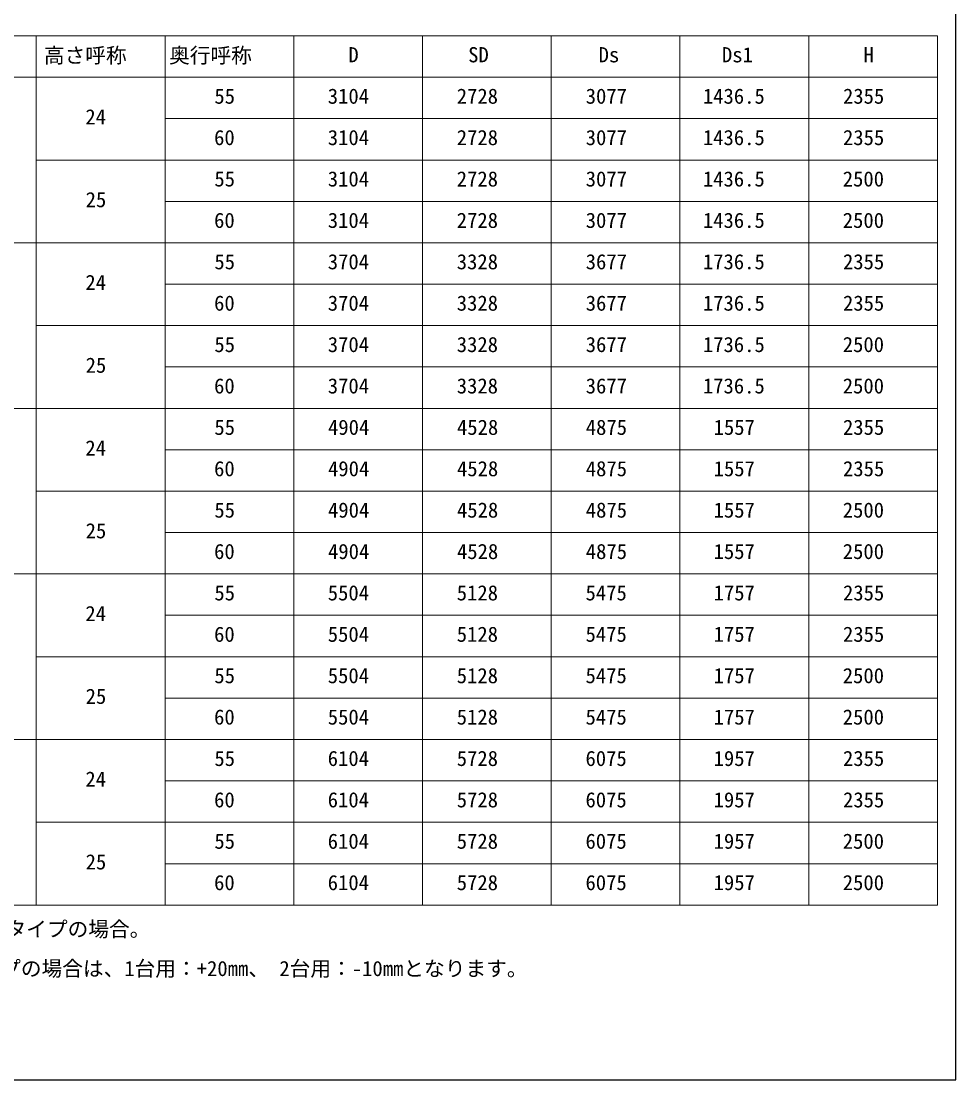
# Model space of a CAD drawing. Units: millimetres, scale not verified. Extents: x -13125 to 13125, y -19494 to 19412.
# Drawn here: x 2960 to 13125, y -19494 to -7984 of the extents above; entities that cross this region are included whole.
import ezdxf
from ezdxf.enums import TextEntityAlignment as Align

# ---------------------------------------------------------------- set-up
doc = ezdxf.new("R2010")
doc.units = ezdxf.units.MM
doc.header["$LTSCALE"] = 70
doc.layers.add('0-1_TABLE1', color=7, linetype='Continuous', lineweight=18)
doc.layers.add('0-2_USER1', color=3, linetype='Continuous')
doc.layers.add('0-8_YKK_ZWAK', color=7, linetype='Continuous')
doc.styles.add('ＭＳ ゴシック', font='')
doc.styles.get('ＭＳ ゴシック').set_extended_font_data('MS Gothic')

msp = doc.modelspace()

# ---------------------------------------------------------------- linework, layer by layer
at = {"layer": '0-1_TABLE1'}
for p, q in [((1725, -8144), (12925, -8144)), ((3125, -8144), (3125, -17594)), ((4525, -8144), (4525, -17594)), ((5925, -8144), (5925, -17594)), ((7325, -8144), (7325, -17594)), ((8725, -8144), (8725, -17594)), ((10125, -8144), (10125, -17594)), ((11525, -8144), (11525, -17594)), ((12925, -8144), (12925, -17594)), ((1725, -8594), (12925, -8594)), ((4525, -9044), (12925, -9044)), ((3125, -9494), (12925, -9494)), ((4525, -9944), (12925, -9944)), ((1725, -10394), (12925, -10394)), ((4525, -10844), (12925, -10844)), ((3125, -11294), (12925, -11294)), ((4525, -11744), (12925, -11744)), ((1725, -12194), (12925, -12194)), ((4525, -12644), (12925, -12644)), ((3125, -13094), (12925, -13094)), ((4525, -13544), (12925, -13544)), ((1725, -13994), (12925, -13994)), ((4525, -14444), (12925, -14444)), ((3125, -14894), (12925, -14894)), ((4525, -15344), (12925, -15344)), ((1725, -15794), (12925, -15794)), ((4525, -16244), (12925, -16244)), ((3125, -16694), (12925, -16694)), ((4525, -17144), (12925, -17144)), ((1725, -17594), (12925, -17594))]:
    msp.add_line(p, q, dxfattribs=at)
at = {"layer": '0-8_YKK_ZWAK'}
msp.add_lwpolyline([(-13125, -19494), (13125, -19494), (13125, 18756)], dxfattribs=at)

# ---------------------------------------------------------------- texts
at = {"layer": '0-1_TABLE1', "style": 'ＭＳ ゴシック'}
for s, p in [('高さ呼称', (3206.89, -8487.89)), ('奥行呼称', (4568.54, -8488.53)), ('D', (6518.25, -8481.5)), ('SD', (7821.09, -8481.5)), ('Ds', (9240.27, -8481.5)), ('Ds1', (10581.46, -8481.5)), ('H', (12120.17, -8481.5)), ('55', (5061.36, -8931.5)), ('3104', (6294.53, -8931.5)), ('2728', (7697.09, -8931.5)), ('3077', (9099.64, -8931.5)), ('1436.5', (10373.72, -8931.5)), ('2355', (11897.73, -8931.5)), ('24', (3658.17, -9156.5)), ('60', (5058.17, -9381.5)), ('3104', (6294.53, -9381.5)), ('2728', (7697.09, -9381.5)), ('3077', (9099.64, -9381.5)), ('1436.5', (10373.72, -9381.5)), ('2355', (11897.73, -9381.5)), ('55', (5061.36, -9831.5)), ('3104', (6294.53, -9831.5)), ('2728', (7697.09, -9831.5)), ('3077', (9099.64, -9831.5)), ('1436.5', (10373.72, -9831.5)), ('2500', (11895.17, -9831.5)), ('25', (3661.36, -10056.5)), ('60', (5058.17, -10281.5)), ('3104', (6294.53, -10281.5)), ('2728', (7697.09, -10281.5)), ('3077', (9099.64, -10281.5)), ('1436.5', (10373.72, -10281.5)), ('2500', (11895.17, -10281.5)), ('55', (5061.36, -10731.5)), ('3704', (6294.53, -10731.5)), ('3328', (7697.09, -10731.5)), ('3677', (9099.64, -10731.5)), ('1736.5', (10373.72, -10731.5)), ('2355', (11897.73, -10731.5)), ('24', (3658.17, -10956.5)), ('60', (5058.17, -11181.5)), ('3704', (6294.53, -11181.5)), ('3328', (7697.09, -11181.5)), ('3677', (9099.64, -11181.5)), ('1736.5', (10373.72, -11181.5)), ('2355', (11897.73, -11181.5)), ('55', (5061.36, -11631.5)), ('3704', (6294.53, -11631.5)), ('3328', (7697.09, -11631.5)), ('3677', (9099.64, -11631.5)), ('1736.5', (10373.72, -11631.5)), ('2500', (11895.17, -11631.5)), ('25', (3661.36, -11856.5)), ('60', (5058.17, -12081.5)), ('3704', (6294.53, -12081.5)), ('3328', (7697.09, -12081.5)), ('3677', (9099.64, -12081.5)), ('1736.5', (10373.72, -12081.5)), ('2500', (11895.17, -12081.5)), ('55', (5061.36, -12531.5)), ('4904', (6297.09, -12531.5)), ('4528', (7699.64, -12531.5)), ('4875', (9100.28, -12531.5)), ('1557', (10490.7, -12531.5)), ('2355', (11897.73, -12531.5)), ('24', (3658.17, -12756.5)), ('60', (5058.17, -12981.5)), ('4904', (6297.09, -12981.5)), ('4528', (7699.64, -12981.5)), ('4875', (9100.28, -12981.5)), ('1557', (10490.7, -12981.5)), ('2355', (11897.73, -12981.5)), ('55', (5061.36, -13431.5)), ('4904', (6297.09, -13431.5)), ('4528', (7699.64, -13431.5)), ('4875', (9100.28, -13431.5)), ('1557', (10490.7, -13431.5)), ('2500', (11895.17, -13431.5)), ('25', (3661.36, -13656.5)), ('60', (5058.17, -13881.5)), ('4904', (6297.09, -13881.5)), ('4528', (7699.64, -13881.5)), ('4875', (9100.28, -13881.5)), ('1557', (10490.7, -13881.5)), ('2500', (11895.17, -13881.5)), ('55', (5061.36, -14331.5)), ('5504', (6294.53, -14331.5)), ('5128', (7697.09, -14331.5)), ('5475', (9097.73, -14331.5)), ('1757', (10490.7, -14331.5)), ('2355', (11897.73, -14331.5)), ('24', (3658.17, -14556.5)), ('60', (5058.17, -14781.5)), ('5504', (6294.53, -14781.5)), ('5128', (7697.09, -14781.5)), ('5475', (9097.73, -14781.5)), ('1757', (10490.7, -14781.5)), ('2355', (11897.73, -14781.5)), ('55', (5061.36, -15231.5)), ('5504', (6294.53, -15231.5)), ('5128', (7697.09, -15231.5)), ('5475', (9097.73, -15231.5)), ('1757', (10490.7, -15231.5)), ('2500', (11895.17, -15231.5)), ('25', (3661.36, -15456.5)), ('60', (5058.17, -15681.5)), ('5504', (6294.53, -15681.5)), ('5128', (7697.09, -15681.5)), ('5475', (9097.73, -15681.5)), ('1757', (10490.7, -15681.5)), ('2500', (11895.17, -15681.5)), ('55', (5061.36, -16131.5)), ('6104', (6293.89, -16131.5)), ('5728', (7697.09, -16131.5)), ('6075', (9097.09, -16131.5)), ('1957', (10490.7, -16131.5)), ('2355', (11897.73, -16131.5)), ('24', (3658.17, -16356.5)), ('60', (5058.17, -16581.5)), ('6104', (6293.89, -16581.5)), ('5728', (7697.09, -16581.5)), ('6075', (9097.09, -16581.5)), ('1957', (10490.7, -16581.5)), ('2355', (11897.73, -16581.5)), ('55', (5061.36, -17031.5)), ('6104', (6293.89, -17031.5)), ('5728', (7697.09, -17031.5)), ('6075', (9097.09, -17031.5)), ('1957', (10490.7, -17031.5)), ('2500', (11895.17, -17031.5)), ('25', (3661.36, -17256.5)), ('60', (5058.17, -17481.5)), ('6104', (6293.89, -17481.5)), ('5728', (7697.09, -17481.5)), ('6075', (9097.09, -17481.5)), ('1957', (10490.7, -17481.5)), ('2500', (11895.17, -17481.5))]:
    msp.add_text(s, height=165, dxfattribs=at).set_placement(p, align=Align.BOTTOM_LEFT)
at = {"layer": '0-2_USER1', "style": 'ＭＳ ゴシック'}
for s, p in [('・SDは静音タイプの場合。', (1665.13, -17987.17)), (' 標準タイプの場合は、1台用：+20㎜、 2台用：-10mmとなります。', (1718.82, -18415.86))]:
    msp.add_text(s, height=165, dxfattribs=at).set_placement(p, align=Align.BOTTOM_LEFT)

doc.saveas('drawing.dxf')
